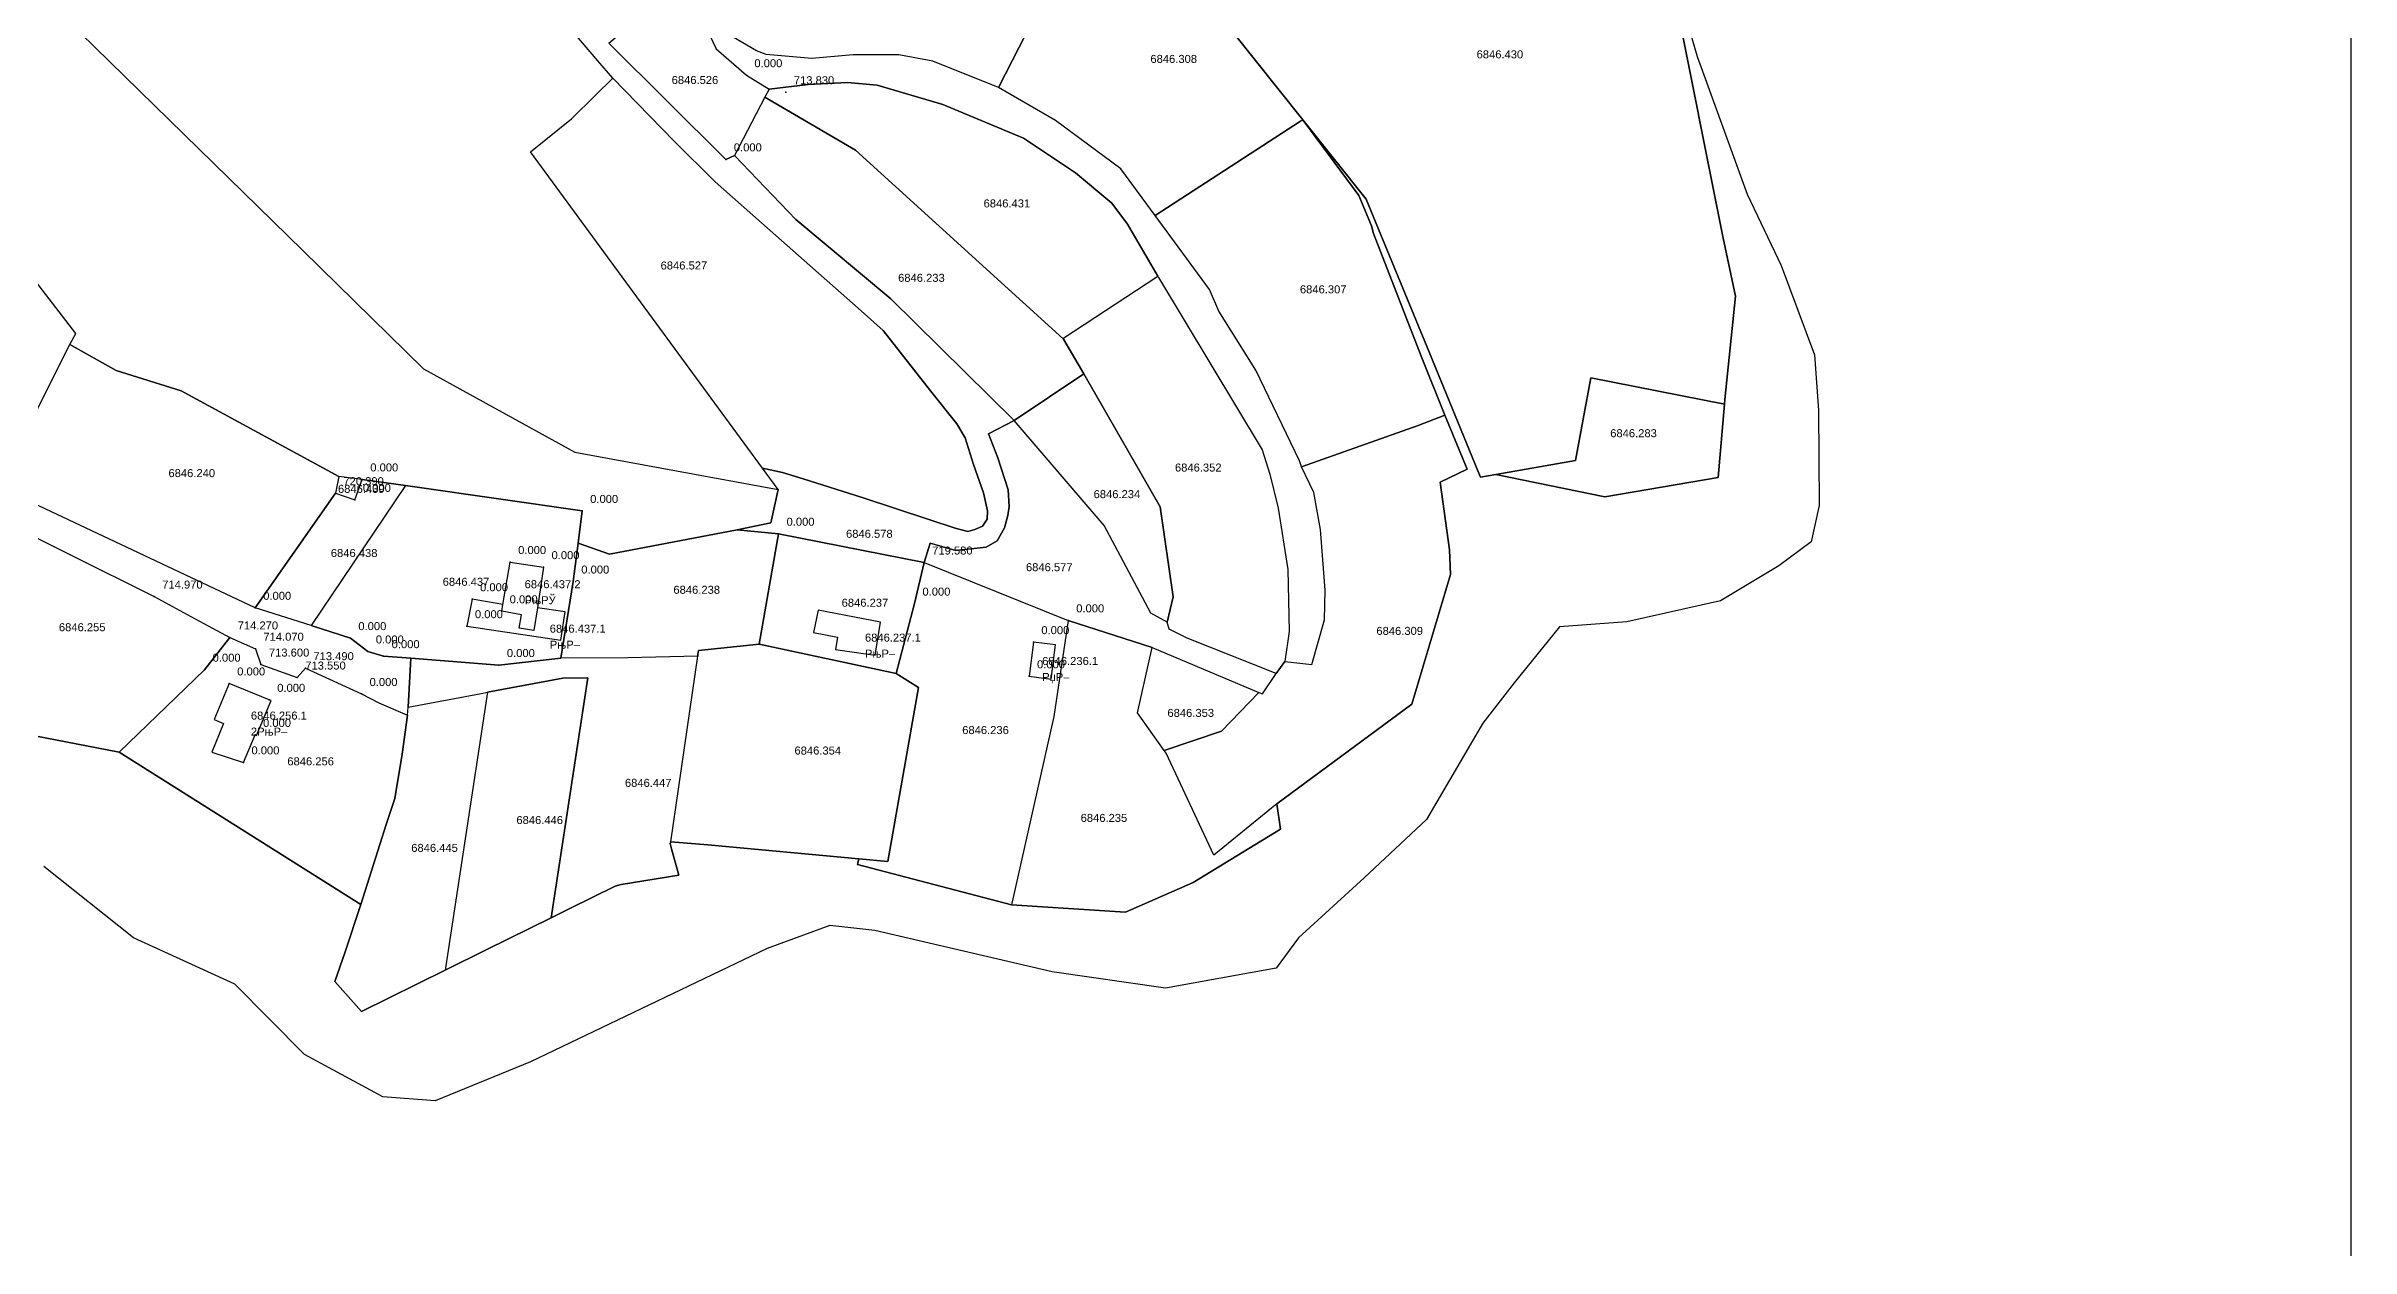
# Model space of a CAD drawing. Header units: metres. Extents: x 8504925 to 8509157, y 4588840 to 4591954.
# Drawn here: x 8507137 to 8507425, y 4589320.4 to 4589470.7 of the extents above; entities that cross this region are included whole.
import ezdxf

# ---------------------------------------------------------------- set-up
doc = ezdxf.new("R2010")
doc.units = ezdxf.units.M
for name, color, linetype in [('cad13', 30, 'Continuous'), ('cad140', 7, 'Continuous'), ('cad144', 7, 'Continuous'), ('cad145', 7, 'Continuous'), ('cad146', 7, 'Continuous'), ('cad176', 7, 'Continuous'), ('cad_cont_1', 30, 'Continuous'), ('cad_cont_2', 7, 'Continuous'), ('cad_cont_3', 7, 'Continuous'), ('points', 1, 'Continuous'), ('texts', 7, 'Continuous')]:
    doc.layers.add(name, color=color, linetype=linetype)
doc.styles.get("Standard").update_dxf_attribs({"font": 'arial.ttf'})

msp = doc.modelspace()

# ---------------------------------------------------------------- linework, layer by layer
msp.add_lwpolyline([(8507425, 4591198), (8507425, 4588839.875)])
at = {"layer": 'cad13'}
for points in [[(8507194.06, 4589400.89), (8507194.97, 4589406.21), (8507199.14, 4589405.57), (8507198.37, 4589400.49)], [(8507194.06, 4589400.89), (8507190.21, 4589401.56), (8507189.57, 4589398.19), (8507201.29, 4589396.42), (8507201.83, 4589399.97), (8507198.37, 4589400.49)], [(8507198.37, 4589400.49), (8507197.94, 4589397.63), (8507196.08, 4589397.95), (8507196.37, 4589399.62), (8507193.91, 4589400.05), (8507194.06, 4589400.89)], [(8507240.59, 4589394.55), (8507241.24, 4589398.71), (8507233.44, 4589400.19), (8507232.86, 4589397.38), (8507235.86, 4589396.83), (8507235.61, 4589395.28), (8507240.59, 4589394.55)], [(8507262.59, 4589391.58), (8507263.13, 4589395.84), (8507260.35, 4589396.19), (8507259.81, 4589391.92), (8507262.59, 4589391.58)], [(8507161.64, 4589381.16), (8507163.09, 4589384.59), (8507163.29, 4589384.51), (8507165.09, 4589388.89), (8507164.86, 4589388.98), (8507159.86, 4589391.03), (8507158, 4589386.51), (8507159.15, 4589386.04), (8507157.67, 4589382.43), (8507161.64, 4589381.16)]]:
    msp.add_lwpolyline(points, dxfattribs=at)
at = {"layer": 'cad140'}
for points in [[(8507245.49, 4589401.01), (8507243.19, 4589392.29)], [(8507159.92, 4589396.78), (8507163.13, 4589395.37), (8507163.82, 4589393.39), (8507168.37, 4589391.77), (8507169.38, 4589392.94)]]:
    msp.add_lwpolyline(points, dxfattribs=at)
at = {"layer": 'cad144'}
for points in [[(8507217.33, 4589479.62), (8507218.64, 4589474.75), (8507220.71, 4589470.36), (8507224.49, 4589467.08)], [(8507221.92, 4589456.56), (8507207.32, 4589471.09)], [(8507163.11, 4589400.49), (8507173.13, 4589414.82)], [(8507173.13, 4589414.82), (8507175.57, 4589413.98), (8507176.49, 4589416.54)], [(8507176.49, 4589416.54), (8507181.88, 4589415.76)], [(8507181.88, 4589415.76), (8507183.07, 4589415.6), (8507203.97, 4589412.6)], [(8507129.38, 4589412.41), (8507150.49, 4589401.89)], [(8507203.97, 4589412.6), (8507203.463, 4589408.561)], [(8507226.09, 4589395.94), (8507228.51, 4589409.75)], [(8507228.51, 4589409.75), (8507246.71, 4589406.15)], [(8507203.463, 4589408.561), (8507202.86, 4589403.77), (8507201.29, 4589394.18)], [(8507246.71, 4589406.15), (8507264.71, 4589398.92)], [(8507170.107, 4589398.266), (8507163.11, 4589400.49)], [(8507155.083, 4589399.409), (8507159.92, 4589396.78)], [(8507182.573, 4589394.177), (8507179.16, 4589394.44), (8507177.18, 4589395.03), (8507175, 4589396.7), (8507170.107, 4589398.266)], [(8507264.71, 4589398.92), (8507262.92, 4589386.91)], [(8507146.09, 4589382.45), (8507156.79, 4589392.75), (8507159.92, 4589396.78)], [(8507169.38, 4589392.94), (8507176.4, 4589389.71), (8507178.54, 4589388.59), (8507182.15, 4589387.08)], [(8507201.29, 4589394.18), (8507193.56, 4589393.33), (8507182.573, 4589394.177)]]:
    msp.add_lwpolyline(points, dxfattribs=at)
at = {"layer": 'cad145'}
msp.add_lwpolyline([(8507243.19, 4589392.29), (8507226.09, 4589395.94)], dxfattribs=at)
at = {"layer": 'cad146'}
for points in [[(8507330.49, 4589522.3), (8507331.33, 4589495.62), (8507333.47, 4589487.7), (8507340.42, 4589477.41), (8507346.52, 4589446.92), (8507348.08, 4589439.46), (8507346.78, 4589426.54), (8507346.73, 4589425.96)], [(8507256.01, 4589465.56), (8507267.23, 4589487.56), (8507267.28, 4589487.66)], [(8507294.01, 4589461.52), (8507285.14, 4589472.62), (8507287.6, 4589475.5), (8507283.52, 4589480.93)], [(8507256.01, 4589465.56), (8507247.8, 4589468.82), (8507243.55, 4589469.62), (8507237.82, 4589469.63), (8507232.67, 4589469.15), (8507226.96, 4589469.67), (8507225.75, 4589470.15), (8507222.84, 4589471.82), (8507221.98, 4589473.39), (8507221.02, 4589477.06)], [(8507207.791, 4589466.713), (8507215.46, 4589458.85), (8507220.6, 4589453.73), (8507227.46, 4589447.65), (8507238.46, 4589437.96), (8507241.6, 4589435.16), (8507247.48, 4589427.62), (8507250.8, 4589423.47), (8507251.81, 4589421.73), (8507252.88, 4589418.41), (8507254.13, 4589414.86), (8507254.64, 4589412.62), (8507254.59, 4589411.57), (8507254.01, 4589410.69), (8507253.02, 4589410.28), (8507252.15, 4589410.04), (8507250.57, 4589410.44), (8507247.3, 4589411.52), (8507238.94, 4589414.26), (8507231.58, 4589416.6), (8507229.01, 4589417.4), (8507226.504, 4589417.944)], [(8507224.49, 4589467.08), (8507227.34, 4589465.35)], [(8507226.81, 4589464.33), (8507222.99, 4589457.03)], [(8507227.34, 4589465.35), (8507226.81, 4589464.33)], [(8507226.81, 4589464.33), (8507238.12, 4589457.71), (8507264.05, 4589434.17)], [(8507227.34, 4589465.35), (8507232.22, 4589465.92), (8507237.13, 4589466.18), (8507240.84, 4589465.84), (8507249.03, 4589463.42), (8507259.14, 4589459.23), (8507265.63, 4589454.89), (8507270.15, 4589451.09), (8507272.11, 4589448.47), (8507275.92, 4589441.96)], [(8507275.57, 4589449.53), (8507271.27, 4589455.39), (8507263.1, 4589461.41), (8507256.01, 4589465.56)], [(8507275.57, 4589449.53), (8507293.74, 4589461.35), (8507294.01, 4589461.52)], [(8507318.15, 4589417.15), (8507316.23, 4589416.81), (8507315.9, 4589417.6), (8507309.85, 4589432.37), (8507303.2, 4589448.56), (8507301.96, 4589451.58), (8507294.01, 4589461.52)], [(8507294.01, 4589461.52), (8507301.03, 4589452.02), (8507302.62, 4589448.23), (8507302.86, 4589447.31), (8507308.82, 4589431.97), (8507311.79, 4589424.58)], [(8507139.96, 4589433.39), (8507140.69, 4589434.77), (8507123.86, 4589456.63)], [(8507222.99, 4589457.03), (8507221.92, 4589456.56)], [(8507257.96, 4589423.89), (8507242.54, 4589439.12), (8507230.67, 4589449.04), (8507222.99, 4589457.03)], [(8507293.88, 4589418.1), (8507293.62, 4589418.86), (8507288.15, 4589430.21), (8507283.51, 4589437.58), (8507282.36, 4589440.28), (8507275.57, 4589449.53)], [(8507264.05, 4589434.17), (8507275.92, 4589441.96)], [(8507275.92, 4589441.96), (8507276.01, 4589441.8), (8507288.93, 4589420.22), (8507289.9, 4589417.21), (8507290.96, 4589412.95), (8507292.15, 4589405.29), (8507292.31, 4589397.52), (8507291.78, 4589393.78)], [(8507131, 4589415.63), (8507139.96, 4589433.39)], [(8507173.54, 4589416.92), (8507153.84, 4589427.6), (8507145.73, 4589430.14), (8507139.96, 4589433.39)], [(8507264.05, 4589434.17), (8507264.11, 4589434.06), (8507266.65, 4589429.73)], [(8507266.65, 4589429.73), (8507257.96, 4589423.89)], [(8507277.09, 4589398.71), (8507277.82, 4589401.84), (8507276.18, 4589413.1), (8507266.65, 4589429.73)], [(8507318.15, 4589417.15), (8507328.09, 4589418.9), (8507330.03, 4589429.24), (8507346.73, 4589425.96)], [(8507346.73, 4589425.96), (8507345.93, 4589416.76), (8507331.77, 4589414.38), (8507318.15, 4589417.15)], [(8507246.71, 4589406.15), (8507247.46, 4589408.59), (8507250.66, 4589407.64), (8507254.44, 4589408.05), (8507255.81, 4589408.85), (8507256.73, 4589410.49), (8507257.18, 4589412.01), (8507257.34, 4589413.14), (8507257.2, 4589415.24), (8507255.91, 4589419.22), (8507254.76, 4589422.23), (8507257.96, 4589423.89)], [(8507277.09, 4589398.71), (8507275.05, 4589399.81), (8507269.2, 4589410.79), (8507257.96, 4589423.89)], [(8507311.79, 4589424.58), (8507314.56, 4589417.82), (8507311.19, 4589416.19), (8507312.35, 4589407.72), (8507312.49, 4589404.64), (8507307.63, 4589388.45), (8507290.77, 4589375.98)], [(8507293.88, 4589418.1), (8507308.44, 4589423.27), (8507311.79, 4589424.58)], [(8507291.78, 4589393.78), (8507295.14, 4589393.38), (8507296.75, 4589399), (8507296.8, 4589402.69), (8507296.23, 4589410.29), (8507295.4, 4589414.89), (8507293.88, 4589418.1)], [(8507163.11, 4589400.49), (8507131, 4589415.63)], [(8507181.88, 4589415.76), (8507170.107, 4589398.266)], [(8507173.54, 4589416.92), (8507173.13, 4589414.82)], [(8507176.49, 4589416.54), (8507173.54, 4589416.92)], [(8507228.455, 4589415.283), (8507227.54, 4589411.11), (8507223.34, 4589410.25)], [(8507223.34, 4589410.25), (8507207.39, 4589407.21), (8507203.463, 4589408.561)], [(8507223.34, 4589410.25), (8507228.51, 4589409.75)], [(8507246.71, 4589406.15), (8507245.49, 4589401.01)], [(8507150.49, 4589401.89), (8507155.083, 4589399.409)], [(8507264.71, 4589398.92), (8507275.21, 4589395.51)], [(8507290.68, 4589392.26), (8507279.57, 4589396.68), (8507277.33, 4589397.82), (8507277.09, 4589398.71)], [(8507218.41, 4589394.46), (8507209.67, 4589394.25), (8507201.29, 4589394.18)], [(8507215.03, 4589371.23), (8507218.41, 4589394.46)], [(8507218.41, 4589394.46), (8507218.43, 4589394.63), (8507218.51, 4589395.14), (8507226.09, 4589395.94)], [(8507276.69, 4589382.66), (8507273.38, 4589387.36), (8507275.21, 4589395.51)], [(8507275.21, 4589395.51), (8507288.52, 4589389.9)], [(8507182.23, 4589388.08), (8507182.573, 4589394.177)], [(8507192.12, 4589389.95), (8507201.54, 4589391.7), (8507204.68, 4589391.72), (8507200.1, 4589361.74)], [(8507243.19, 4589392.29), (8507245.98, 4589390.53), (8507242.17, 4589368.75), (8507238.56, 4589369.09)], [(8507288.52, 4589389.9), (8507289, 4589389.71), (8507290.68, 4589392.26)], [(8507291.78, 4589393.78), (8507290.68, 4589392.26)], [(8507182.23, 4589388.08), (8507191.35, 4589389.79), (8507192.12, 4589389.95)], [(8507192.12, 4589389.95), (8507191.83, 4589388.02), (8507186.83, 4589355.17)], [(8507276.69, 4589382.66), (8507283.88, 4589385.06), (8507288.52, 4589389.9)], [(8507146.09, 4589382.45), (8507117.25, 4589388.01)], [(8507182.15, 4589387.08), (8507181.46, 4589382.18), (8507180.55, 4589376.66), (8507179.49, 4589373.39), (8507176.31, 4589363.38)], [(8507182.15, 4589387.08), (8507182.23, 4589388.08)], [(8507262.92, 4589386.91), (8507257.63, 4589363.36)], [(8507176.31, 4589363.38), (8507146.09, 4589382.45)], [(8507290.77, 4589375.98), (8507282.91, 4589369.54), (8507276.93, 4589382.32), (8507276.69, 4589382.66)], [(8507290.77, 4589375.98), (8507291.22, 4589372.79), (8507280.34, 4589366.16), (8507271.87, 4589362.43), (8507257.63, 4589363.36)], [(8507215.03, 4589371.23), (8507214.95, 4589371.01), (8507215.13, 4589370.36), (8507216.06, 4589367.05), (8507208.86, 4589365.89), (8507208.09, 4589365.68), (8507202.44, 4589362.89), (8507200.1, 4589361.74)], [(8507238.56, 4589369.09), (8507219.69, 4589370.83), (8507215.03, 4589371.23)], [(8507257.63, 4589363.36), (8507238.38, 4589368.37), (8507238.56, 4589369.09)], [(8507186.83, 4589355.17), (8507176.4, 4589350.02), (8507173.08, 4589353.75), (8507174.3, 4589357.36), (8507176.31, 4589363.38)], [(8507200.1, 4589361.74), (8507192.07, 4589357.77), (8507186.83, 4589355.17)]]:
    msp.add_lwpolyline(points, dxfattribs=at)
at = {"layer": 'cad176'}
for points in [[(8507085.541, 4589531.072), (8507093.283, 4589533.205), (8507126.502, 4589492.096), (8507139.369, 4589474.213), (8507169.049, 4589445.143), (8507184.143, 4589430.361), (8507203.033, 4589419.963), (8507228.455, 4589415.283)], [(8507207.791, 4589466.713), (8507205.932, 4589468.885), (8507197.979, 4589478.268), (8507178.861, 4589501.838)], [(8507337.533, 4589489.4), (8507343.291, 4589469.432), (8507349.549, 4589452.221), (8507353.822, 4589443.291), (8507357.955, 4589432.111), (8507358.455, 4589425.205), (8507358.564, 4589413.275), (8507357.541, 4589408.752), (8507353.525, 4589405.744), (8507346.221, 4589401.354), (8507334.525, 4589398.721), (8507326.104, 4589398.111), (8507320.432, 4589391.088), (8507316.533, 4589386.057), (8507309.471, 4589374.018), (8507301.674, 4589366.721), (8507293.479, 4589359.205), (8507290.713, 4589355.447), (8507276.885, 4589352.947), (8507262.682, 4589354.963), (8507240.549, 4589360.135), (8507234.9, 4589360.768), (8507227.104, 4589357.885), (8507197.533, 4589343.721), (8507185.58, 4589338.838), (8507179.049, 4589339.338), (8507169.252, 4589344.627), (8507160.58, 4589353.424), (8507147.893, 4589359.213), (8507136.713, 4589368.143)], [(8507226.504, 4589417.944), (8507197.51, 4589457.486), (8507202.619, 4589461.611), (8507205.588, 4589464.54), (8507207.791, 4589466.713)], [(8507228.455, 4589415.283), (8507226.504, 4589417.944)]]:
    msp.add_lwpolyline(points, dxfattribs=at)
at = {"layer": 'cad_cont_1'}
for points in [[(8507198.37, 4589400.49), (8507197.94, 4589397.63), (8507196.08, 4589397.95), (8507196.37, 4589399.62), (8507193.91, 4589400.05), (8507194.06, 4589400.89), (8507194.06, 4589400.89), (8507194.97, 4589406.21), (8507199.14, 4589405.57), (8507198.37, 4589400.49)], [(8507198.37, 4589400.49), (8507197.94, 4589397.63), (8507196.08, 4589397.95), (8507196.37, 4589399.62), (8507193.91, 4589400.05), (8507194.06, 4589400.89), (8507194.06, 4589400.89), (8507190.21, 4589401.56), (8507189.57, 4589398.19), (8507201.29, 4589396.42), (8507201.83, 4589399.97), (8507198.37, 4589400.49)], [(8507240.59, 4589394.55), (8507241.24, 4589398.71), (8507233.44, 4589400.19), (8507232.86, 4589397.38), (8507235.86, 4589396.83), (8507235.61, 4589395.28), (8507240.59, 4589394.55)], [(8507262.59, 4589391.58), (8507263.13, 4589395.84), (8507260.35, 4589396.19), (8507259.81, 4589391.92), (8507262.59, 4589391.58)], [(8507161.64, 4589381.16), (8507163.09, 4589384.59), (8507163.29, 4589384.51), (8507165.09, 4589388.89), (8507164.86, 4589388.98), (8507159.86, 4589391.03), (8507158, 4589386.51), (8507159.15, 4589386.04), (8507157.67, 4589382.43), (8507161.64, 4589381.16)]]:
    msp.add_lwpolyline(points, dxfattribs=at)
at = {"layer": 'cad_cont_2'}
for points in [[(8507337.533, 4589489.4), (8507343.291, 4589469.432), (8507349.549, 4589452.221), (8507353.822, 4589443.291), (8507357.955, 4589432.111), (8507358.455, 4589425.205), (8507358.564, 4589413.275), (8507357.541, 4589408.752), (8507353.525, 4589405.744), (8507346.221, 4589401.354), (8507334.525, 4589398.721), (8507326.104, 4589398.111), (8507320.432, 4589391.088), (8507316.533, 4589386.057), (8507309.471, 4589374.018), (8507301.674, 4589366.721), (8507293.479, 4589359.205), (8507290.713, 4589355.447), (8507276.885, 4589352.947), (8507262.682, 4589354.963), (8507240.549, 4589360.135), (8507234.9, 4589360.768), (8507227.104, 4589357.885), (8507197.533, 4589343.721), (8507185.58, 4589338.838), (8507179.049, 4589339.338), (8507169.252, 4589344.627), (8507160.58, 4589353.424), (8507147.893, 4589359.213), (8507136.713, 4589368.143)], [(8507267.23, 4589487.56), (8507256.01, 4589465.56), (8507256.01, 4589465.56), (8507247.8, 4589468.82), (8507243.55, 4589469.62), (8507237.82, 4589469.63), (8507232.67, 4589469.15), (8507226.96, 4589469.67), (8507225.75, 4589470.15), (8507222.84, 4589471.82)], [(8507256.01, 4589465.56), (8507267.23, 4589487.56), (8507267.28, 4589487.66), (8507267.28, 4589487.66), (8507267.86, 4589487.55), (8507283.52, 4589480.93), (8507283.52, 4589480.93), (8507287.6, 4589475.5), (8507285.14, 4589472.62), (8507294.01, 4589461.52), (8507294.01, 4589461.52), (8507293.74, 4589461.35), (8507275.57, 4589449.53), (8507275.57, 4589449.53), (8507271.27, 4589455.39), (8507263.1, 4589461.41), (8507256.01, 4589465.56)], [(8507207.32, 4589471.09), (8507221.92, 4589456.56), (8507221.92, 4589456.56), (8507222.99, 4589457.03), (8507222.99, 4589457.03), (8507230.67, 4589449.04), (8507242.54, 4589439.12), (8507257.96, 4589423.89), (8507257.96, 4589423.89), (8507254.76, 4589422.23), (8507255.91, 4589419.22), (8507257.2, 4589415.24), (8507257.34, 4589413.14), (8507257.18, 4589412.01), (8507256.73, 4589410.49), (8507255.81, 4589408.85), (8507254.44, 4589408.05), (8507250.66, 4589407.64), (8507247.46, 4589408.59), (8507246.71, 4589406.15), (8507246.71, 4589406.15), (8507228.51, 4589409.75), (8507228.51, 4589409.75), (8507223.34, 4589410.25), (8507223.34, 4589410.25), (8507227.54, 4589411.11), (8507228.455, 4589415.283), (8507228.455, 4589415.283), (8507226.504, 4589417.944), (8507226.504, 4589417.944), (8507229.01, 4589417.4), (8507231.58, 4589416.6), (8507238.94, 4589414.26), (8507247.3, 4589411.52), (8507250.57, 4589410.44), (8507252.15, 4589410.04), (8507253.02, 4589410.28), (8507254.01, 4589410.69), (8507254.59, 4589411.57), (8507254.64, 4589412.62), (8507254.13, 4589414.86), (8507252.88, 4589418.41), (8507251.81, 4589421.73), (8507250.8, 4589423.47), (8507247.48, 4589427.62), (8507241.6, 4589435.16), (8507238.46, 4589437.96), (8507227.46, 4589447.65), (8507220.6, 4589453.73), (8507215.46, 4589458.85), (8507207.791, 4589466.713), (8507207.791, 4589466.713), (8507205.932, 4589468.885), (8507197.979, 4589478.268)], [(8507221.92, 4589456.56), (8507207.32, 4589471.09), (8507207.32, 4589471.09), (8507217.33, 4589479.62), (8507217.33, 4589479.62), (8507218.64, 4589474.75), (8507220.71, 4589470.36), (8507224.49, 4589467.08), (8507224.49, 4589467.08), (8507227.34, 4589465.35), (8507227.34, 4589465.35), (8507226.81, 4589464.33), (8507226.81, 4589464.33), (8507222.99, 4589457.03), (8507222.99, 4589457.03), (8507221.92, 4589456.56)], [(8507117.25, 4589388.01), (8507146.09, 4589382.45), (8507146.09, 4589382.45), (8507176.31, 4589363.38), (8507176.31, 4589363.38), (8507174.3, 4589357.36), (8507173.08, 4589353.75), (8507176.4, 4589350.02), (8507186.83, 4589355.17), (8507186.83, 4589355.17), (8507192.07, 4589357.77), (8507200.1, 4589361.74), (8507200.1, 4589361.74), (8507202.44, 4589362.89), (8507208.09, 4589365.68), (8507208.86, 4589365.89), (8507216.06, 4589367.05), (8507215.13, 4589370.36), (8507214.95, 4589371.01), (8507215.03, 4589371.23), (8507215.03, 4589371.23), (8507219.69, 4589370.83), (8507238.56, 4589369.09), (8507238.56, 4589369.09), (8507238.38, 4589368.37), (8507257.63, 4589363.36), (8507257.63, 4589363.36), (8507271.87, 4589362.43), (8507280.34, 4589366.16), (8507291.22, 4589372.79), (8507290.77, 4589375.98), (8507290.77, 4589375.98), (8507307.63, 4589388.45), (8507312.49, 4589404.64), (8507312.35, 4589407.72), (8507311.19, 4589416.19), (8507314.56, 4589417.82), (8507311.79, 4589424.58), (8507311.79, 4589424.58), (8507308.82, 4589431.97), (8507302.86, 4589447.31), (8507302.62, 4589448.23), (8507301.03, 4589452.02), (8507294.01, 4589461.52), (8507294.01, 4589461.52), (8507301.96, 4589451.58), (8507303.2, 4589448.56), (8507309.85, 4589432.37), (8507315.9, 4589417.6), (8507316.23, 4589416.81), (8507318.15, 4589417.15), (8507318.15, 4589417.15), (8507331.77, 4589414.38), (8507345.93, 4589416.76), (8507346.73, 4589425.96), (8507346.73, 4589425.96), (8507346.78, 4589426.54), (8507348.08, 4589439.46), (8507346.52, 4589446.92), (8507340.42, 4589477.41)], [(8507340.42, 4589477.41), (8507346.52, 4589446.92), (8507348.08, 4589439.46), (8507346.78, 4589426.54), (8507346.73, 4589425.96), (8507346.73, 4589425.96), (8507330.03, 4589429.24), (8507328.09, 4589418.9), (8507318.15, 4589417.15), (8507318.15, 4589417.15), (8507316.23, 4589416.81), (8507315.9, 4589417.6), (8507309.85, 4589432.37), (8507303.2, 4589448.56), (8507301.96, 4589451.58), (8507294.01, 4589461.52)], [(8507139.369, 4589474.213), (8507169.049, 4589445.143), (8507184.143, 4589430.361), (8507203.033, 4589419.963), (8507228.455, 4589415.283), (8507228.455, 4589415.283), (8507227.54, 4589411.11), (8507223.34, 4589410.25), (8507223.34, 4589410.25), (8507207.39, 4589407.21), (8507203.463, 4589408.561), (8507203.463, 4589408.561), (8507203.97, 4589412.6), (8507203.97, 4589412.6), (8507183.07, 4589415.6), (8507181.88, 4589415.76), (8507181.88, 4589415.76), (8507176.49, 4589416.54), (8507176.49, 4589416.54), (8507173.54, 4589416.92), (8507173.54, 4589416.92), (8507153.84, 4589427.6), (8507145.73, 4589430.14), (8507139.96, 4589433.39), (8507139.96, 4589433.39), (8507140.69, 4589434.77), (8507123.86, 4589456.63)], [(8507218.64, 4589474.75), (8507220.71, 4589470.36), (8507224.49, 4589467.08), (8507224.49, 4589467.08), (8507227.34, 4589465.35), (8507227.34, 4589465.35), (8507232.22, 4589465.92), (8507237.13, 4589466.18), (8507240.84, 4589465.84), (8507249.03, 4589463.42), (8507259.14, 4589459.23), (8507265.63, 4589454.89), (8507270.15, 4589451.09), (8507272.11, 4589448.47), (8507275.92, 4589441.96), (8507275.92, 4589441.96), (8507276.01, 4589441.8), (8507288.93, 4589420.22), (8507289.9, 4589417.21), (8507290.96, 4589412.95), (8507292.15, 4589405.29), (8507292.31, 4589397.52), (8507291.78, 4589393.78), (8507291.78, 4589393.78), (8507295.14, 4589393.38), (8507296.75, 4589399), (8507296.8, 4589402.69), (8507296.23, 4589410.29), (8507295.4, 4589414.89), (8507293.88, 4589418.1), (8507293.88, 4589418.1), (8507293.62, 4589418.86), (8507288.15, 4589430.21), (8507283.51, 4589437.58), (8507282.36, 4589440.28), (8507275.57, 4589449.53), (8507275.57, 4589449.53), (8507271.27, 4589455.39), (8507263.1, 4589461.41), (8507256.01, 4589465.56), (8507256.01, 4589465.56), (8507247.8, 4589468.82), (8507243.55, 4589469.62), (8507237.82, 4589469.63), (8507232.67, 4589469.15), (8507226.96, 4589469.67), (8507225.75, 4589470.15), (8507222.84, 4589471.82)], [(8507294.01, 4589461.52), (8507285.14, 4589472.62)], [(8507226.504, 4589417.944), (8507197.51, 4589457.486), (8507202.619, 4589461.611), (8507205.588, 4589464.54), (8507207.791, 4589466.713), (8507207.791, 4589466.713), (8507215.46, 4589458.85), (8507220.6, 4589453.73), (8507227.46, 4589447.65), (8507238.46, 4589437.96), (8507241.6, 4589435.16), (8507247.48, 4589427.62), (8507250.8, 4589423.47), (8507251.81, 4589421.73), (8507252.88, 4589418.41), (8507254.13, 4589414.86), (8507254.64, 4589412.62), (8507254.59, 4589411.57), (8507254.01, 4589410.69), (8507253.02, 4589410.28), (8507252.15, 4589410.04), (8507250.57, 4589410.44), (8507247.3, 4589411.52), (8507238.94, 4589414.26), (8507231.58, 4589416.6), (8507229.01, 4589417.4), (8507226.504, 4589417.944)], [(8507226.81, 4589464.33), (8507222.99, 4589457.03), (8507222.99, 4589457.03), (8507230.67, 4589449.04), (8507242.54, 4589439.12), (8507257.96, 4589423.89), (8507257.96, 4589423.89), (8507266.65, 4589429.73), (8507266.65, 4589429.73), (8507264.11, 4589434.06), (8507264.05, 4589434.17), (8507264.05, 4589434.17), (8507238.12, 4589457.71), (8507226.81, 4589464.33)], [(8507226.81, 4589464.33), (8507238.12, 4589457.71), (8507264.05, 4589434.17), (8507264.05, 4589434.17), (8507275.92, 4589441.96), (8507275.92, 4589441.96), (8507272.11, 4589448.47), (8507270.15, 4589451.09), (8507265.63, 4589454.89), (8507259.14, 4589459.23), (8507249.03, 4589463.42), (8507240.84, 4589465.84), (8507237.13, 4589466.18), (8507232.22, 4589465.92), (8507227.34, 4589465.35), (8507227.34, 4589465.35), (8507226.81, 4589464.33)], [(8507275.57, 4589449.53), (8507293.74, 4589461.35), (8507294.01, 4589461.52), (8507294.01, 4589461.52), (8507301.03, 4589452.02), (8507302.62, 4589448.23), (8507302.86, 4589447.31), (8507308.82, 4589431.97), (8507311.79, 4589424.58), (8507311.79, 4589424.58), (8507308.44, 4589423.27), (8507293.88, 4589418.1), (8507293.88, 4589418.1), (8507293.62, 4589418.86), (8507288.15, 4589430.21), (8507283.51, 4589437.58), (8507282.36, 4589440.28), (8507275.57, 4589449.53)], [(8507123.86, 4589456.63), (8507108.28, 4589431.06), (8507108.28, 4589431.06), (8507131, 4589415.63), (8507131, 4589415.63), (8507139.96, 4589433.39), (8507139.96, 4589433.39), (8507140.69, 4589434.77), (8507123.86, 4589456.63)], [(8507264.05, 4589434.17), (8507275.92, 4589441.96), (8507275.92, 4589441.96), (8507276.01, 4589441.8), (8507288.93, 4589420.22), (8507289.9, 4589417.21), (8507290.96, 4589412.95), (8507292.15, 4589405.29), (8507292.31, 4589397.52), (8507291.78, 4589393.78), (8507291.78, 4589393.78), (8507290.68, 4589392.26), (8507290.68, 4589392.26), (8507279.57, 4589396.68), (8507277.33, 4589397.82), (8507277.09, 4589398.71), (8507277.09, 4589398.71), (8507277.82, 4589401.84), (8507276.18, 4589413.1), (8507266.65, 4589429.73), (8507266.65, 4589429.73), (8507264.11, 4589434.06), (8507264.05, 4589434.17)], [(8507131, 4589415.63), (8507139.96, 4589433.39), (8507139.96, 4589433.39), (8507145.73, 4589430.14), (8507153.84, 4589427.6), (8507173.54, 4589416.92), (8507173.54, 4589416.92), (8507173.13, 4589414.82), (8507173.13, 4589414.82), (8507163.11, 4589400.49), (8507163.11, 4589400.49), (8507131, 4589415.63)], [(8507277.09, 4589398.71), (8507275.05, 4589399.81), (8507269.2, 4589410.79), (8507257.96, 4589423.89), (8507257.96, 4589423.89), (8507266.65, 4589429.73), (8507266.65, 4589429.73), (8507276.18, 4589413.1), (8507277.82, 4589401.84), (8507277.09, 4589398.71)], [(8507318.15, 4589417.15), (8507328.09, 4589418.9), (8507330.03, 4589429.24), (8507346.73, 4589425.96), (8507346.73, 4589425.96), (8507345.93, 4589416.76), (8507331.77, 4589414.38), (8507318.15, 4589417.15)], [(8507246.71, 4589406.15), (8507264.71, 4589398.92), (8507264.71, 4589398.92), (8507275.21, 4589395.51), (8507275.21, 4589395.51), (8507288.52, 4589389.9), (8507288.52, 4589389.9), (8507289, 4589389.71), (8507290.68, 4589392.26), (8507290.68, 4589392.26), (8507279.57, 4589396.68), (8507277.33, 4589397.82), (8507277.09, 4589398.71), (8507277.09, 4589398.71), (8507275.05, 4589399.81), (8507269.2, 4589410.79), (8507257.96, 4589423.89), (8507257.96, 4589423.89), (8507254.76, 4589422.23), (8507255.91, 4589419.22), (8507257.2, 4589415.24), (8507257.34, 4589413.14), (8507257.18, 4589412.01), (8507256.73, 4589410.49), (8507255.81, 4589408.85), (8507254.44, 4589408.05), (8507250.66, 4589407.64), (8507247.46, 4589408.59), (8507246.71, 4589406.15)], [(8507276.69, 4589382.66), (8507283.88, 4589385.06), (8507288.52, 4589389.9), (8507288.52, 4589389.9), (8507289, 4589389.71), (8507290.68, 4589392.26), (8507290.68, 4589392.26), (8507291.78, 4589393.78), (8507291.78, 4589393.78), (8507295.14, 4589393.38), (8507296.75, 4589399), (8507296.8, 4589402.69), (8507296.23, 4589410.29), (8507295.4, 4589414.89), (8507293.88, 4589418.1), (8507293.88, 4589418.1), (8507308.44, 4589423.27), (8507311.79, 4589424.58), (8507311.79, 4589424.58), (8507314.56, 4589417.82), (8507311.19, 4589416.19), (8507312.35, 4589407.72), (8507312.49, 4589404.64), (8507307.63, 4589388.45), (8507290.77, 4589375.98), (8507290.77, 4589375.98), (8507282.91, 4589369.54), (8507276.93, 4589382.32), (8507276.69, 4589382.66)], [(8507129.38, 4589412.41), (8507150.49, 4589401.89), (8507150.49, 4589401.89), (8507155.083, 4589399.409), (8507155.083, 4589399.409), (8507159.92, 4589396.78), (8507159.92, 4589396.78), (8507163.13, 4589395.37), (8507163.82, 4589393.39), (8507168.37, 4589391.77), (8507169.38, 4589392.94), (8507169.38, 4589392.94), (8507176.4, 4589389.71), (8507178.54, 4589388.59), (8507182.15, 4589387.08), (8507182.15, 4589387.08), (8507182.23, 4589388.08), (8507182.23, 4589388.08), (8507182.573, 4589394.177), (8507182.573, 4589394.177), (8507179.16, 4589394.44), (8507177.18, 4589395.03), (8507175, 4589396.7), (8507170.107, 4589398.266), (8507170.107, 4589398.266), (8507163.11, 4589400.49), (8507163.11, 4589400.49), (8507131, 4589415.63)], [(8507163.11, 4589400.49), (8507173.13, 4589414.82), (8507173.13, 4589414.82), (8507175.57, 4589413.98), (8507176.49, 4589416.54), (8507176.49, 4589416.54), (8507181.88, 4589415.76), (8507181.88, 4589415.76), (8507170.107, 4589398.266), (8507170.107, 4589398.266), (8507163.11, 4589400.49)], [(8507181.88, 4589415.76), (8507170.107, 4589398.266), (8507170.107, 4589398.266), (8507175, 4589396.7), (8507177.18, 4589395.03), (8507179.16, 4589394.44), (8507182.573, 4589394.177), (8507182.573, 4589394.177), (8507193.56, 4589393.33), (8507201.29, 4589394.18), (8507201.29, 4589394.18), (8507202.86, 4589403.77), (8507203.463, 4589408.561), (8507203.463, 4589408.561), (8507203.97, 4589412.6), (8507203.97, 4589412.6), (8507183.07, 4589415.6), (8507181.88, 4589415.76)], [(8507173.13, 4589414.82), (8507175.57, 4589413.98), (8507176.49, 4589416.54), (8507176.49, 4589416.54), (8507173.54, 4589416.92), (8507173.54, 4589416.92), (8507173.13, 4589414.82)], [(8507146.09, 4589382.45), (8507117.25, 4589388.01), (8507117.25, 4589388.01), (8507129.38, 4589412.41), (8507129.38, 4589412.41), (8507150.49, 4589401.89), (8507150.49, 4589401.89), (8507155.083, 4589399.409), (8507155.083, 4589399.409), (8507159.92, 4589396.78), (8507159.92, 4589396.78), (8507156.79, 4589392.75), (8507146.09, 4589382.45)], [(8507218.41, 4589394.46), (8507209.67, 4589394.25), (8507201.29, 4589394.18), (8507201.29, 4589394.18), (8507202.86, 4589403.77), (8507203.463, 4589408.561), (8507203.463, 4589408.561), (8507207.39, 4589407.21), (8507223.34, 4589410.25), (8507223.34, 4589410.25), (8507228.51, 4589409.75), (8507228.51, 4589409.75), (8507226.09, 4589395.94), (8507226.09, 4589395.94), (8507218.51, 4589395.14), (8507218.43, 4589394.63), (8507218.41, 4589394.46)], [(8507243.19, 4589392.29), (8507226.09, 4589395.94), (8507226.09, 4589395.94), (8507228.51, 4589409.75), (8507228.51, 4589409.75), (8507246.71, 4589406.15), (8507246.71, 4589406.15), (8507245.49, 4589401.01), (8507245.49, 4589401.01), (8507243.19, 4589392.29)], [(8507257.63, 4589363.36), (8507238.38, 4589368.37), (8507238.56, 4589369.09), (8507238.56, 4589369.09), (8507242.17, 4589368.75), (8507245.98, 4589390.53), (8507243.19, 4589392.29), (8507243.19, 4589392.29), (8507245.49, 4589401.01), (8507245.49, 4589401.01), (8507246.71, 4589406.15), (8507246.71, 4589406.15), (8507264.71, 4589398.92), (8507264.71, 4589398.92), (8507262.92, 4589386.91), (8507262.92, 4589386.91), (8507257.63, 4589363.36)], [(8507262.92, 4589386.91), (8507257.63, 4589363.36), (8507257.63, 4589363.36), (8507271.87, 4589362.43), (8507280.34, 4589366.16), (8507291.22, 4589372.79), (8507290.77, 4589375.98), (8507290.77, 4589375.98), (8507282.91, 4589369.54), (8507276.93, 4589382.32), (8507276.69, 4589382.66), (8507276.69, 4589382.66), (8507273.38, 4589387.36), (8507275.21, 4589395.51), (8507275.21, 4589395.51), (8507264.71, 4589398.92), (8507264.71, 4589398.92), (8507262.92, 4589386.91)], [(8507146.09, 4589382.45), (8507156.79, 4589392.75), (8507159.92, 4589396.78), (8507159.92, 4589396.78), (8507163.13, 4589395.37), (8507163.82, 4589393.39), (8507168.37, 4589391.77), (8507169.38, 4589392.94), (8507169.38, 4589392.94), (8507176.4, 4589389.71), (8507178.54, 4589388.59), (8507182.15, 4589387.08), (8507182.15, 4589387.08), (8507181.46, 4589382.18), (8507180.55, 4589376.66), (8507179.49, 4589373.39), (8507176.31, 4589363.38), (8507176.31, 4589363.38), (8507146.09, 4589382.45)], [(8507182.23, 4589388.08), (8507191.35, 4589389.79), (8507192.12, 4589389.95), (8507192.12, 4589389.95), (8507201.54, 4589391.7), (8507204.68, 4589391.72), (8507200.1, 4589361.74), (8507200.1, 4589361.74), (8507202.44, 4589362.89), (8507208.09, 4589365.68), (8507208.86, 4589365.89), (8507216.06, 4589367.05), (8507215.13, 4589370.36), (8507214.95, 4589371.01), (8507215.03, 4589371.23), (8507215.03, 4589371.23), (8507218.41, 4589394.46), (8507218.41, 4589394.46), (8507209.67, 4589394.25), (8507201.29, 4589394.18), (8507201.29, 4589394.18), (8507193.56, 4589393.33), (8507182.573, 4589394.177), (8507182.573, 4589394.177), (8507182.23, 4589388.08)], [(8507215.03, 4589371.23), (8507218.41, 4589394.46), (8507218.41, 4589394.46), (8507218.43, 4589394.63), (8507218.51, 4589395.14), (8507226.09, 4589395.94), (8507226.09, 4589395.94), (8507243.19, 4589392.29), (8507243.19, 4589392.29), (8507245.98, 4589390.53), (8507242.17, 4589368.75), (8507238.56, 4589369.09), (8507238.56, 4589369.09), (8507219.69, 4589370.83), (8507215.03, 4589371.23)], [(8507276.69, 4589382.66), (8507273.38, 4589387.36), (8507275.21, 4589395.51), (8507275.21, 4589395.51), (8507288.52, 4589389.9), (8507288.52, 4589389.9), (8507283.88, 4589385.06), (8507276.69, 4589382.66)], [(8507192.12, 4589389.95), (8507191.83, 4589388.02), (8507186.83, 4589355.17), (8507186.83, 4589355.17), (8507192.07, 4589357.77), (8507200.1, 4589361.74), (8507200.1, 4589361.74), (8507204.68, 4589391.72), (8507201.54, 4589391.7), (8507192.12, 4589389.95)], [(8507186.83, 4589355.17), (8507176.4, 4589350.02), (8507173.08, 4589353.75), (8507174.3, 4589357.36), (8507176.31, 4589363.38), (8507176.31, 4589363.38), (8507179.49, 4589373.39), (8507180.55, 4589376.66), (8507181.46, 4589382.18), (8507182.15, 4589387.08), (8507182.15, 4589387.08), (8507182.23, 4589388.08), (8507182.23, 4589388.08), (8507191.35, 4589389.79), (8507192.12, 4589389.95), (8507192.12, 4589389.95), (8507191.83, 4589388.02), (8507186.83, 4589355.17)]]:
    msp.add_lwpolyline(points, dxfattribs=at)
at = {"layer": 'cad_cont_3'}
for points in [[(8507126.502, 4589492.096), (8507139.369, 4589474.213), (8507169.049, 4589445.143), (8507184.143, 4589430.361), (8507203.033, 4589419.963), (8507228.455, 4589415.283), (8507228.455, 4589415.283), (8507226.504, 4589417.944), (8507226.504, 4589417.944), (8507197.51, 4589457.486), (8507202.619, 4589461.611), (8507205.588, 4589464.54), (8507207.791, 4589466.713), (8507207.791, 4589466.713), (8507205.932, 4589468.885), (8507197.979, 4589478.268), (8507178.861, 4589501.838), (8507178.861, 4589501.838), (8507160.385, 4589517.104), (8507147.9, 4589527.424), (8507147.9, 4589527.424), (8507143.795, 4589522.909), (8507139.424, 4589518.104), (8507124.479, 4589534.885)], [(8507337.533, 4589489.4), (8507343.291, 4589469.432), (8507349.549, 4589452.221), (8507353.822, 4589443.291), (8507357.955, 4589432.111), (8507358.455, 4589425.205), (8507358.564, 4589413.275), (8507357.541, 4589408.752), (8507353.525, 4589405.744), (8507346.221, 4589401.354), (8507334.525, 4589398.721), (8507326.104, 4589398.111), (8507320.432, 4589391.088), (8507316.533, 4589386.057), (8507309.471, 4589374.018), (8507301.674, 4589366.721), (8507293.479, 4589359.205), (8507290.713, 4589355.447), (8507276.885, 4589352.947), (8507262.682, 4589354.963), (8507240.549, 4589360.135), (8507234.9, 4589360.768), (8507227.104, 4589357.885), (8507197.533, 4589343.721), (8507185.58, 4589338.838), (8507179.049, 4589339.338), (8507169.252, 4589344.627), (8507160.58, 4589353.424), (8507147.893, 4589359.213), (8507136.713, 4589368.143)]]:
    msp.add_lwpolyline(points, dxfattribs=at)
at = {"layer": 'points'}
for p in [(8507220.71, 4589470.36), (8507224.49, 4589467.08), (8507229.42, 4589464.95), (8507221.92, 4589456.56), (8507173.13, 4589414.82), (8507176.49, 4589416.54), (8507175.57, 4589413.98), (8507203.97, 4589412.6), (8507228.51, 4589409.75), (8507194.97, 4589406.21), (8507246.71, 4589406.15), (8507199.14, 4589405.57), (8507202.86, 4589403.77), (8507150.49, 4589401.89), (8507163.11, 4589400.49), (8507190.21, 4589401.56), (8507193.91, 4589400.05), (8507245.49, 4589401.01), (8507189.57, 4589398.19), (8507264.71, 4589398.92), (8507159.92, 4589396.78), (8507163.13, 4589395.37), (8507175, 4589396.7), (8507177.18, 4589395.03), (8507179.16, 4589394.44), (8507260.35, 4589396.19), (8507156.79, 4589392.75), (8507163.82, 4589393.39), (8507168.37, 4589391.77), (8507169.38, 4589392.94), (8507193.56, 4589393.33), (8507259.81, 4589391.92), (8507159.86, 4589391.03), (8507164.86, 4589388.98), (8507176.4, 4589389.71), (8507163.09, 4589384.59), (8507161.64, 4589381.16)]:
    msp.add_point(p, dxfattribs=at)

# ---------------------------------------------------------------- texts
at = {"layer": 'cad_cont_1'}
for s, p in [('6846.437.2', (8507196.777, 4589402.938)), ('6846.437.1', (8507199.916, 4589397.382)), ('6846.237.1', (8507239.306, 4589396.259)), ('6846.236.1', (8507261.453, 4589393.339)), ('6846.256.1', (8507162.572, 4589386.511))]:
    msp.add_text(s, height=1, dxfattribs=at).set_placement(p)
at = {"layer": 'cad_cont_2'}
for s, p in [('6846.308', (8507274.98, 4589468.62)), ('6846.430', (8507315.74, 4589469.19)), ('6846.526', (8507215.152, 4589465.983)), ('6846.431', (8507254.132, 4589450.55)), ('6846.527', (8507213.767, 4589442.792)), ('6846.233', (8507243.452, 4589441.247)), ('6846.307', (8507293.66, 4589439.81)), ('6846.283', (8507332.44, 4589421.82)), ('6846.240', (8507152.27, 4589416.83)), ('6846.352', (8507278.047, 4589417.524)), ('6846.439', (8507173.451, 4589414.862)), ('6846.234', (8507267.88, 4589414.2)), ('6846.578', (8507236.943, 4589409.241)), ('6846.438', (8507172.56, 4589406.84)), ('6846.577', (8507259.426, 4589405.065)), ('6846.437', (8507186.54, 4589403.24)), ('6846.238', (8507215.37, 4589402.24)), ('6846.237', (8507236.39, 4589400.62)), ('6846.255', (8507138.58, 4589397.56)), ('6846.309', (8507303.22, 4589397.1)), ('6846.236', (8507251.46, 4589384.7)), ('6846.353', (8507277.109, 4589386.846)), ('6846.354', (8507230.5, 4589382.14)), ('6846.256', (8507167.122, 4589380.789)), ('6846.447', (8507209.31, 4589378.1)), ('6846.446', (8507195.75, 4589373.45)), ('6846.235', (8507266.258, 4589373.717)), ('6846.445', (8507182.61, 4589369.97))]:
    msp.add_text(s, height=1, dxfattribs=at).set_placement(p)
at = {"layer": 'points'}
for s, p in [('0.000', (8507225.49, 4589468.08)), ('713.830', (8507230.42, 4589465.95)), ('0.000', (8507222.92, 4589457.56)), ('0.000', (8507177.49, 4589417.54)), ('720.390', (8507174.13, 4589415.82)), ('0.000', (8507176.57, 4589414.98)), ('0.000', (8507204.97, 4589413.6)), ('0.000', (8507229.51, 4589410.75)), ('0.000', (8507195.97, 4589407.21)), ('0.000', (8507200.14, 4589406.57)), ('0.000', (8507203.86, 4589404.77)), ('719.580', (8507247.71, 4589407.15)), ('714.970', (8507151.49, 4589402.89)), ('0.000', (8507191.21, 4589402.56)), ('0.000', (8507246.49, 4589402.01)), ('0.000', (8507164.11, 4589401.49)), ('0.000', (8507190.57, 4589399.19)), ('0.000', (8507194.91, 4589401.05)), ('0.000', (8507265.71, 4589399.92)), ('714.270', (8507160.92, 4589397.78)), ('714.070', (8507164.13, 4589396.37)), ('0.000', (8507176, 4589397.7)), ('0.000', (8507261.35, 4589397.19)), ('0.000', (8507157.79, 4589393.75)), ('713.600', (8507164.82, 4589394.39)), ('713.490', (8507170.38, 4589393.94)), ('0.000', (8507178.18, 4589396.03)), ('0.000', (8507180.16, 4589395.44)), ('0.000', (8507194.56, 4589394.33)), ('0.000', (8507160.86, 4589392.03)), ('713.550', (8507169.37, 4589392.77)), ('0.000', (8507177.4, 4589390.71)), ('0.000', (8507260.81, 4589392.92)), ('0.000', (8507165.86, 4589389.98)), ('0.000', (8507164.09, 4589385.59)), ('0.000', (8507162.64, 4589382.16))]:
    msp.add_text(s, height=1, dxfattribs=at).set_placement(p)
at = {"layer": 'texts'}
for s, p in [('РњРЎ', (8507196.777, 4589400.938)), ('РњР–', (8507199.916, 4589395.382)), ('РњР–', (8507239.306, 4589394.259)), ('РџР–', (8507261.453, 4589391.339)), ('2РњР–', (8507162.572, 4589384.511))]:
    msp.add_text(s, height=1, dxfattribs=at).set_placement(p)

doc.saveas('drawing.dxf')
